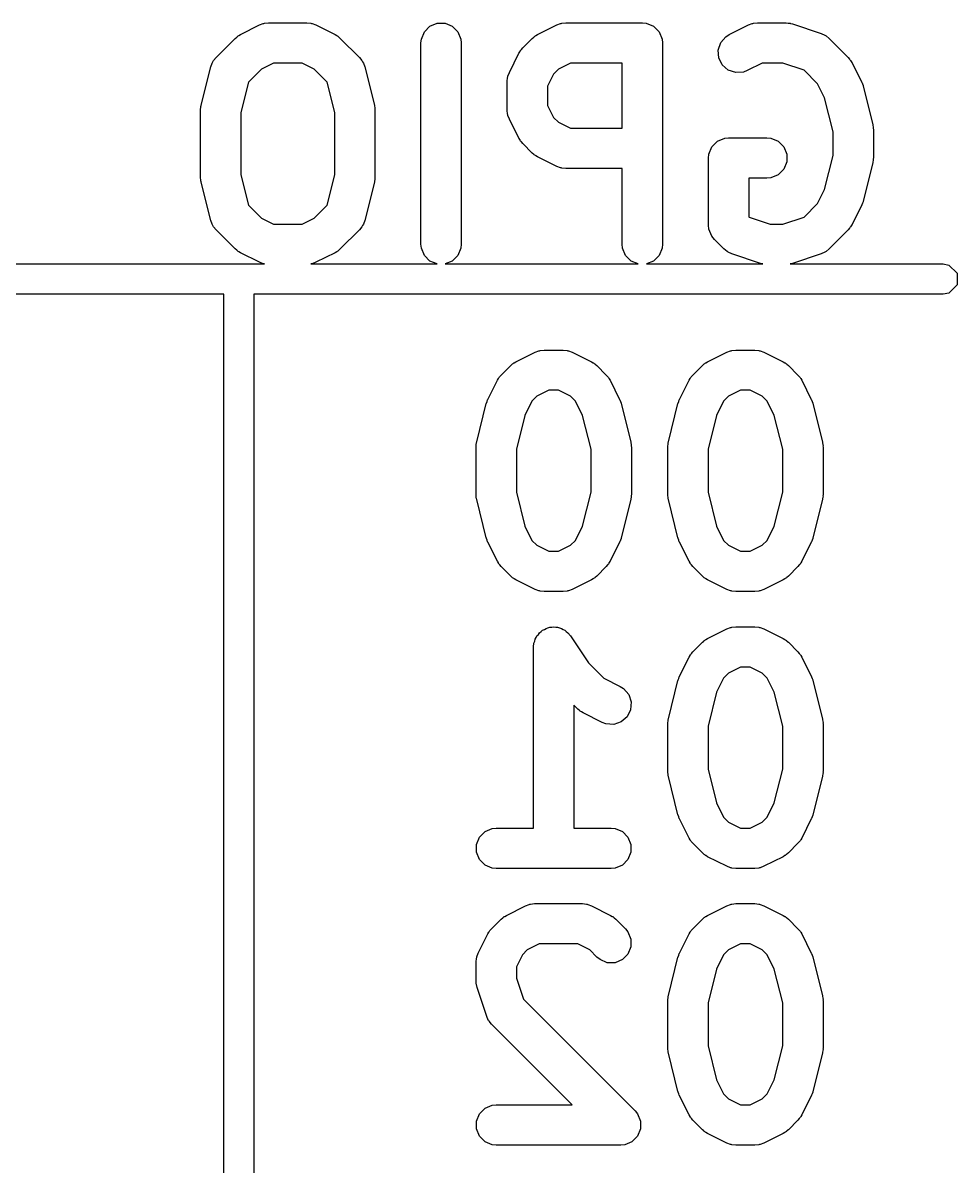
# Model space of a CAD drawing. Extents: x 89 to 178, y -115 to -57.
# Drawn here: x 159.492 to 163.205, y -85.225 to -80.682 of the extents above; entities that cross this region are included whole.
import ezdxf

# ---------------------------------------------------------------- set-up
doc = ezdxf.new("R2010")
doc.units = 0
doc.layers.add('BLACK', color=7, linetype='CONTINUOUS')

msp = doc.modelspace()

# ---------------------------------------------------------------- linework, layer by layer
at = {"layer": 'BLACK', "linetype": 'CONTINUOUS'}
for p, q in [((160.432769, -80.690221), (160.447416, -80.684616)), ((160.447416, -80.684616), (160.450282, -80.684412)), ((160.450282, -80.684412), (160.452939, -80.683312)), ((160.452939, -80.683312), (160.468546, -80.681775)), ((160.468546, -80.681775), (160.620927, -80.681775)), ((160.620927, -80.681775), (160.636534, -80.683312)), ((160.636534, -80.683312), (160.63919, -80.684412)), ((160.63919, -80.684412), (160.642057, -80.684616)), ((160.642057, -80.684616), (160.656704, -80.690221)), ((161.109814, -80.695257), (161.138653, -80.683312)), ((161.138653, -80.683312), (161.169867, -80.683312)), ((161.169867, -80.683312), (161.198706, -80.695257)), ((161.613721, -80.690221), (161.628368, -80.684616)), ((161.628368, -80.684616), (161.631234, -80.684412)), ((161.631234, -80.684412), (161.633891, -80.683312)), ((161.633891, -80.683312), (161.649498, -80.681775)), ((161.649498, -80.681775), (161.95426, -80.681775)), ((161.95426, -80.681775), (161.969867, -80.683312)), ((161.969867, -80.683312), (161.998706, -80.695257)), ((162.375626, -80.690221), (162.390273, -80.684616)), ((162.390273, -80.684616), (162.393139, -80.684412)), ((162.393139, -80.684412), (162.395796, -80.683312)), ((162.395796, -80.683312), (162.411403, -80.681775)), ((162.411403, -80.681775), (162.525689, -80.681775)), ((162.525689, -80.681775), (162.533586, -80.682552)), ((162.533586, -80.682552), (162.535695, -80.682403)), ((162.535695, -80.682403), (162.538467, -80.683033)), ((162.538467, -80.683033), (162.541296, -80.683312)), ((162.541296, -80.683312), (162.543247, -80.68412)), ((162.543247, -80.68412), (162.550987, -80.68588)), ((162.550987, -80.68588), (162.665273, -80.723975)), ((160.349862, -80.732543), (160.356579, -80.728316)), ((160.356579, -80.728316), (160.432769, -80.690221)), ((160.656704, -80.690221), (160.732895, -80.728316)), ((160.732895, -80.728316), (160.739609, -80.732542)), ((161.075797, -80.746168), (161.087742, -80.717329)), ((161.087742, -80.717329), (161.109814, -80.695257)), ((161.198706, -80.695257), (161.220778, -80.717329)), ((161.220778, -80.717329), (161.232723, -80.746168)), ((161.530812, -80.732545), (161.537531, -80.728316)), ((161.537531, -80.728316), (161.613721, -80.690221)), ((161.998706, -80.695257), (162.020778, -80.717329)), ((162.020778, -80.717329), (162.032723, -80.746168)), ((162.286164, -80.73667), (162.299436, -80.728316)), ((162.299436, -80.728316), (162.375626, -80.690221)), ((162.665273, -80.723975), (162.679593, -80.730369)), ((162.679593, -80.730369), (162.681763, -80.732251)), ((162.681763, -80.732251), (162.684421, -80.733352)), ((160.259597, -80.819491), (160.335788, -80.743301)), ((160.335788, -80.743301), (160.341921, -80.738267)), ((160.341921, -80.738267), (160.343307, -80.73667)), ((160.343307, -80.73667), (160.345714, -80.735154)), ((160.345714, -80.735154), (160.347911, -80.733352)), ((160.347911, -80.733352), (160.349862, -80.732543)), ((160.739609, -80.732542), (160.741564, -80.733352)), ((160.741564, -80.733352), (160.743763, -80.735157)), ((160.743763, -80.735157), (160.746167, -80.73667)), ((160.746167, -80.73667), (160.747549, -80.738264)), ((160.747549, -80.738264), (160.753687, -80.743301)), ((160.753687, -80.743301), (160.829877, -80.819492)), ((161.07426, -80.761775), (161.075797, -80.746168)), ((161.07426, -81.561775), (161.07426, -80.761775)), ((161.232723, -80.746168), (161.23426, -80.761775)), ((161.23426, -80.761775), (161.23426, -81.561775)), ((161.478644, -80.781396), (161.516739, -80.743302)), ((161.516739, -80.743302), (161.522873, -80.738267)), ((161.522873, -80.738267), (161.524259, -80.73667)), ((161.524259, -80.73667), (161.526667, -80.735154)), ((161.526667, -80.735154), (161.528862, -80.733353)), ((161.528862, -80.733353), (161.530812, -80.732545)), ((162.032723, -80.746168), (162.03426, -80.761775)), ((162.03426, -80.761775), (162.03426, -81.561775)), ((162.255841, -80.789864), (162.265712, -80.760251)), ((162.265712, -80.760251), (162.286164, -80.73667)), ((162.684421, -80.733352), (162.696544, -80.743301)), ((162.696544, -80.743301), (162.772734, -80.819492)), ((160.249648, -80.831614), (160.259597, -80.819491)), ((160.829877, -80.819492), (160.839826, -80.831614)), ((161.425563, -80.878379), (161.463659, -80.802188)), ((161.463659, -80.802188), (161.467885, -80.795473)), ((161.467885, -80.795473), (161.468695, -80.793519)), ((161.468695, -80.793519), (161.4705, -80.791319)), ((161.4705, -80.791319), (161.472013, -80.788916)), ((161.472013, -80.788916), (161.473607, -80.787533)), ((161.473607, -80.787533), (161.478644, -80.781396)), ((162.258054, -80.821), (162.255841, -80.789864)), ((162.272013, -80.848919), (162.258054, -80.821)), ((162.772734, -80.819492), (162.777769, -80.825626)), ((160.200459, -81.009038), (160.238554, -80.856657)), ((160.238554, -80.856657), (160.24383, -80.841889)), ((160.24383, -80.841889), (160.247371, -80.837108)), ((160.247371, -80.837108), (160.249648, -80.831614)), ((160.439744, -80.865618), (160.388402, -80.916959)), ((160.487431, -80.841775), (160.439744, -80.865618)), ((160.602042, -80.841775), (160.487431, -80.841775)), ((160.649727, -80.865617), (160.602042, -80.841775)), ((160.701071, -80.91696), (160.649727, -80.865617)), ((160.839826, -80.831614), (160.842102, -80.83711)), ((160.842102, -80.83711), (160.845643, -80.841889)), ((160.845643, -80.841889), (160.850919, -80.856657)), ((160.850919, -80.856657), (160.889015, -81.009038)), ((161.620697, -80.865617), (161.60096, -80.885354)), ((161.668383, -80.841775), (161.620697, -80.865617)), ((161.87426, -80.841775), (161.668383, -80.841775)), ((161.87426, -81.100822), (161.87426, -80.841775)), ((162.295594, -80.869371), (162.272013, -80.848919)), ((162.430288, -80.841775), (162.37099, -80.871424)), ((162.512706, -80.841775), (162.430288, -80.841775)), ((162.596759, -80.869792), (162.512706, -80.841775)), ((162.777769, -80.825626), (162.779365, -80.827011)), ((162.779365, -80.827011), (162.780878, -80.829414)), ((162.780878, -80.829414), (162.782683, -80.831614)), ((162.782683, -80.831614), (162.783492, -80.833568)), ((162.783492, -80.833568), (162.787719, -80.840283)), ((162.787719, -80.840283), (162.825814, -80.916474)), ((161.417117, -80.914156), (161.418654, -80.898549)), ((161.418654, -80.898549), (161.419754, -80.895892)), ((161.419754, -80.895892), (161.419958, -80.893025)), ((161.419958, -80.893025), (161.425563, -80.878379)), ((161.60096, -80.885354), (161.577117, -80.933041)), ((162.325207, -80.879242), (162.295594, -80.869371)), ((162.356343, -80.877029), (162.325207, -80.879242)), ((162.37099, -80.871424), (162.356343, -80.877029)), ((162.650416, -80.923449), (162.596759, -80.869792)), ((160.388402, -80.916959), (160.35807, -81.038288)), ((160.731404, -81.038288), (160.701071, -80.91696)), ((161.417117, -81.028441), (161.417117, -80.914156)), ((161.577117, -80.933041), (161.577117, -81.009555)), ((162.678779, -80.980173), (162.650416, -80.923449)), ((162.825814, -80.916474), (162.82625, -80.917615)), ((162.82625, -80.917615), (162.826595, -80.91808)), ((162.826595, -80.91808), (162.828934, -80.924628)), ((162.828934, -80.924628), (162.831419, -80.931121)), ((162.831419, -80.931121), (162.831459, -80.931697)), ((162.831459, -80.931697), (162.831871, -80.932848)), ((162.831871, -80.932848), (162.869967, -81.085229)), ((162.712356, -81.114479), (162.678779, -80.980173)), ((160.19807, -81.028441), (160.198337, -81.02572)), ((160.19807, -81.295108), (160.19807, -81.028441)), ((160.198164, -81.024552), (160.199028, -81.018707)), ((160.198337, -81.02572), (160.198164, -81.024552)), ((160.199028, -81.018707), (160.199607, -81.012834)), ((160.199607, -81.012834), (160.200058, -81.011743)), ((160.200058, -81.011743), (160.200459, -81.009038)), ((160.35807, -81.038288), (160.35807, -81.28526)), ((160.731404, -81.28526), (160.731404, -81.038288)), ((160.889015, -81.009038), (160.889415, -81.011743)), ((160.889415, -81.011743), (160.889867, -81.012834)), ((160.889867, -81.012834), (160.890445, -81.018707)), ((160.890445, -81.018707), (160.89131, -81.024552)), ((160.89131, -81.024552), (160.891136, -81.02572)), ((160.891136, -81.02572), (160.891404, -81.028441)), ((160.891404, -81.028441), (160.891404, -81.295108)), ((161.418654, -81.044048), (161.417117, -81.028441)), ((161.419754, -81.046704), (161.418654, -81.044048)), ((161.419958, -81.049572), (161.419754, -81.046704)), ((161.425563, -81.064218), (161.419958, -81.049572)), ((161.577117, -81.009555), (161.60096, -81.057242)), ((161.463659, -81.140409), (161.425563, -81.064218)), ((161.60096, -81.057242), (161.620697, -81.076979)), ((161.620697, -81.076979), (161.668383, -81.100822)), ((162.869967, -81.085229), (162.870367, -81.087934)), ((162.870367, -81.087934), (162.870819, -81.089025)), ((162.870819, -81.089025), (162.871397, -81.094898)), ((162.871397, -81.094898), (162.872262, -81.100743)), ((161.467885, -81.147123), (161.463659, -81.140409)), ((161.668383, -81.100822), (161.87426, -81.100822)), ((162.252671, -81.1524), (162.28151, -81.140455)), ((162.28151, -81.140455), (162.297117, -81.138918)), ((162.297117, -81.138918), (162.449498, -81.138918)), ((162.449498, -81.138918), (162.465105, -81.140455)), ((162.465105, -81.140455), (162.493944, -81.1524)), ((162.712356, -81.20907), (162.712356, -81.114479)), ((162.872262, -81.100743), (162.872088, -81.101911)), ((162.872088, -81.101911), (162.872356, -81.104632)), ((162.872356, -81.104632), (162.872356, -81.218918)), ((161.468695, -81.149078), (161.467885, -81.147123)), ((161.4705, -81.151277), (161.468695, -81.149078)), ((161.472013, -81.153681), (161.4705, -81.151277)), ((161.473607, -81.155063), (161.472013, -81.153681)), ((161.478644, -81.161201), (161.473607, -81.155063)), ((161.516739, -81.199295), (161.478644, -81.161201)), ((162.218654, -81.203311), (162.230599, -81.174472)), ((162.230599, -81.174472), (162.252671, -81.1524)), ((162.493944, -81.1524), (162.516016, -81.174472)), ((162.516016, -81.174472), (162.527961, -81.203311)), ((161.522873, -81.204329), (161.516739, -81.199295)), ((161.524259, -81.205927), (161.522873, -81.204329)), ((161.526667, -81.207442), (161.524259, -81.205927)), ((161.528862, -81.209244), (161.526667, -81.207442)), ((161.530812, -81.210051), (161.528862, -81.209244)), ((161.537531, -81.214281), (161.530812, -81.210051)), ((161.613721, -81.252376), (161.537531, -81.214281)), ((162.217117, -81.218918), (162.218654, -81.203311)), ((162.217117, -81.485584), (162.217117, -81.218918)), ((162.527961, -81.203311), (162.527961, -81.234525)), ((162.678779, -81.343375), (162.712356, -81.20907)), ((162.871397, -81.228651), (162.870819, -81.234525)), ((162.872262, -81.222807), (162.871397, -81.228651)), ((162.872356, -81.218918), (162.872088, -81.221638)), ((162.872088, -81.221638), (162.872262, -81.222807)), ((161.628368, -81.257981), (161.613721, -81.252376)), ((161.631234, -81.258184), (161.628368, -81.257981)), ((161.633891, -81.259285), (161.631234, -81.258184)), ((161.649498, -81.260822), (161.633891, -81.259285)), ((161.87426, -81.260822), (161.649498, -81.260822)), ((161.87426, -81.561775), (161.87426, -81.260822)), ((162.516016, -81.263364), (162.493944, -81.285436)), ((162.527961, -81.234525), (162.516016, -81.263364)), ((162.869967, -81.238321), (162.831871, -81.390702)), ((162.870367, -81.235615), (162.869967, -81.238321)), ((162.870819, -81.234525), (162.870367, -81.235615)), ((160.198337, -81.297828), (160.19807, -81.295108)), ((160.198164, -81.298997), (160.198337, -81.297828)), ((160.199028, -81.304841), (160.198164, -81.298997)), ((160.199607, -81.310715), (160.199028, -81.304841)), ((160.200058, -81.311805), (160.199607, -81.310715)), ((160.200459, -81.314511), (160.200058, -81.311805)), ((160.238554, -81.466892), (160.200459, -81.314511)), ((160.35807, -81.28526), (160.388402, -81.406588)), ((160.701071, -81.406588), (160.731404, -81.28526)), ((160.889015, -81.314511), (160.850919, -81.466892)), ((160.889415, -81.311805), (160.889015, -81.314511)), ((160.889867, -81.310715), (160.889415, -81.311805)), ((160.890445, -81.304841), (160.889867, -81.310715)), ((160.89131, -81.298997), (160.890445, -81.304841)), ((160.891404, -81.295108), (160.891136, -81.297828)), ((160.891136, -81.297828), (160.89131, -81.298997)), ((162.449498, -81.298918), (162.377117, -81.298918)), ((162.377117, -81.298918), (162.377117, -81.452446)), ((162.465105, -81.297381), (162.449498, -81.298918)), ((162.493944, -81.285436), (162.465105, -81.297381)), ((162.650416, -81.4001), (162.678779, -81.343375)), ((160.388402, -81.406588), (160.439745, -81.457932)), ((160.649728, -81.457931), (160.701071, -81.406588)), ((162.59676, -81.453757), (162.650416, -81.4001)), ((162.825814, -81.407076), (162.787719, -81.483266)), ((162.82625, -81.405934), (162.825814, -81.407076)), ((162.826595, -81.40547), (162.82625, -81.405934)), ((162.828934, -81.398921), (162.826595, -81.40547)), ((162.831419, -81.392429), (162.828934, -81.398921)), ((162.831459, -81.391852), (162.831419, -81.392429)), ((162.831871, -81.390702), (162.831459, -81.391852)), ((160.439745, -81.457932), (160.487431, -81.481775)), ((160.602042, -81.481775), (160.649728, -81.457931)), ((162.377117, -81.452446), (162.378427, -81.453757)), ((162.378427, -81.453757), (162.462481, -81.481775)), ((162.512706, -81.481775), (162.59676, -81.453757)), ((160.24383, -81.48166), (160.238554, -81.466892)), ((160.24737, -81.486438), (160.24383, -81.48166)), ((160.249647, -81.491935), (160.24737, -81.486438)), ((160.259596, -81.504058), (160.249647, -81.491935)), ((160.335787, -81.580248), (160.259596, -81.504058)), ((160.487431, -81.481775), (160.602042, -81.481775)), ((160.829877, -81.504057), (160.753687, -81.580248)), ((160.839826, -81.491934), (160.829877, -81.504057)), ((160.842102, -81.486438), (160.839826, -81.491934)), ((160.845643, -81.48166), (160.842102, -81.486438)), ((160.850919, -81.466892), (160.845643, -81.48166)), ((162.218654, -81.50119), (162.217117, -81.485584)), ((162.218654, -81.501191), (162.218654, -81.50119)), ((162.230599, -81.53003), (162.218654, -81.501191)), ((162.462481, -81.481775), (162.512706, -81.481775)), ((162.772734, -81.504057), (162.696544, -81.580248)), ((162.777767, -81.497923), (162.772734, -81.504057)), ((162.779365, -81.496538), (162.777767, -81.497923)), ((162.78088, -81.49413), (162.779365, -81.496538)), ((162.782683, -81.491934), (162.78088, -81.49413)), ((162.783491, -81.489982), (162.782683, -81.491934)), ((162.787719, -81.483266), (162.783491, -81.489982)), ((162.240548, -81.542153), (162.230599, -81.53003)), ((162.278645, -81.580249), (162.240548, -81.542153)), ((160.341921, -81.585282), (160.335787, -81.580248)), ((160.343307, -81.58688), (160.341921, -81.585282)), ((160.345715, -81.588395), (160.343307, -81.58688)), ((160.34791, -81.590197), (160.345715, -81.588395)), ((160.34986, -81.591004), (160.34791, -81.590197)), ((160.356579, -81.595234), (160.34986, -81.591004)), ((160.432769, -81.633329), (160.356579, -81.595234)), ((160.732895, -81.595234), (160.656704, -81.633329)), ((160.739613, -81.591004), (160.732895, -81.595234)), ((160.741564, -81.590197), (160.739613, -81.591004)), ((160.743758, -81.588395), (160.741564, -81.590197)), ((160.746167, -81.58688), (160.743758, -81.588395)), ((160.747552, -81.585282), (160.746167, -81.58688)), ((160.753687, -81.580248), (160.747552, -81.585282)), ((161.075797, -81.577382), (161.07426, -81.561775)), ((161.087742, -81.606221), (161.075797, -81.577382)), ((161.232723, -81.577382), (161.220778, -81.606221)), ((161.23426, -81.561775), (161.232723, -81.577382)), ((161.875797, -81.577382), (161.87426, -81.561775)), ((161.887742, -81.606221), (161.875797, -81.577382)), ((162.032723, -81.577382), (162.020778, -81.606221)), ((162.03426, -81.561775), (162.032723, -81.577382)), ((162.290767, -81.590198), (162.278645, -81.580249)), ((162.293424, -81.591298), (162.290767, -81.590198)), ((162.295595, -81.593181), (162.293424, -81.591298)), ((162.309915, -81.599575), (162.295595, -81.593181)), ((162.679593, -81.593181), (162.665273, -81.599575)), ((162.681765, -81.591297), (162.679593, -81.593181)), ((162.684421, -81.590197), (162.681765, -81.591297)), ((162.696544, -81.580248), (162.684421, -81.590197)), ((159.341871, -81.64), (160.452365, -81.64)), ((160.447416, -81.638934), (160.432769, -81.633329)), ((160.450282, -81.639137), (160.447416, -81.638934)), ((160.452365, -81.64), (160.450282, -81.639137)), ((160.63919, -81.639137), (160.637108, -81.64)), ((160.637108, -81.64), (161.138078, -81.64)), ((160.642057, -81.638934), (160.63919, -81.639137)), ((160.656704, -81.633329), (160.642057, -81.638934)), ((161.109814, -81.628293), (161.087742, -81.606221)), ((161.138078, -81.64), (161.109814, -81.628293)), ((161.198706, -81.628293), (161.170442, -81.64)), ((161.170442, -81.64), (161.938078, -81.64)), ((161.220778, -81.606221), (161.198706, -81.628293)), ((161.909814, -81.628293), (161.887742, -81.606221)), ((161.938078, -81.64), (161.909814, -81.628293)), ((161.998706, -81.628293), (161.970442, -81.64)), ((161.970442, -81.64), (162.433317, -81.64)), ((162.020778, -81.606221), (161.998706, -81.628293)), ((162.4242, -81.63767), (162.309915, -81.599575)), ((162.431939, -81.639429), (162.4242, -81.63767)), ((162.433317, -81.64), (162.431939, -81.639429)), ((162.543247, -81.639429), (162.54187, -81.64)), ((162.54187, -81.64), (163.15, -81.64)), ((162.550987, -81.63767), (162.543247, -81.639429)), ((162.665273, -81.599575), (162.550987, -81.63767)), ((163.15, -81.64), (163.172961, -81.644567)), ((163.172961, -81.644567), (163.205433, -81.677039)), ((163.205433, -81.677039), (163.205433, -81.722961)), ((163.205433, -81.722961), (163.172961, -81.755433)), ((160.29, -81.76), (154.65, -81.76)), ((160.29, -97), (160.29, -81.76)), ((163.15, -81.76), (160.41, -81.76)), ((160.41, -81.76), (160.41, -97)), ((163.172961, -81.755433), (163.15, -81.76)), ((161.451816, -82.028316), (161.528007, -81.990221)), ((161.528007, -81.990221), (161.542654, -81.984616)), ((161.542654, -81.984616), (161.54552, -81.984412)), ((161.54552, -81.984412), (161.548177, -81.983312)), ((161.548177, -81.983312), (161.563784, -81.981775)), ((161.563784, -81.981775), (161.639974, -81.981775)), ((161.639974, -81.981775), (161.655581, -81.983312)), ((161.655581, -81.983312), (161.658237, -81.984412)), ((161.658237, -81.984412), (161.661104, -81.984616)), ((161.661104, -81.984616), (161.675751, -81.990221)), ((161.675751, -81.990221), (161.751942, -82.028316)), ((162.213721, -82.028316), (162.289912, -81.990221)), ((162.289912, -81.990221), (162.304559, -81.984616)), ((162.304559, -81.984616), (162.307425, -81.984412)), ((162.307425, -81.984412), (162.310082, -81.983312)), ((162.310082, -81.983312), (162.325689, -81.981775)), ((162.325689, -81.981775), (162.401879, -81.981775)), ((162.401879, -81.981775), (162.417486, -81.983312)), ((162.417486, -81.983312), (162.420142, -81.984412)), ((162.420142, -81.984412), (162.423009, -81.984616)), ((162.423009, -81.984616), (162.437656, -81.990221)), ((162.437656, -81.990221), (162.513847, -82.028316)), ((161.392929, -82.081396), (161.431024, -82.043302)), ((161.431024, -82.043302), (161.437158, -82.038267)), ((161.437158, -82.038267), (161.438544, -82.03667)), ((161.438544, -82.03667), (161.440952, -82.035154)), ((161.440952, -82.035154), (161.443147, -82.033353)), ((161.443147, -82.033353), (161.445097, -82.032545)), ((161.445097, -82.032545), (161.451816, -82.028316)), ((161.751942, -82.028316), (161.758656, -82.032542)), ((161.758656, -82.032542), (161.760611, -82.033352)), ((161.760611, -82.033352), (161.76281, -82.035157)), ((161.76281, -82.035157), (161.765214, -82.03667)), ((161.765214, -82.03667), (161.766596, -82.038264)), ((161.766596, -82.038264), (161.772734, -82.043301)), ((161.772734, -82.043301), (161.810828, -82.081396)), ((162.154834, -82.081396), (162.192929, -82.043302)), ((162.192929, -82.043302), (162.199063, -82.038267)), ((162.199063, -82.038267), (162.200449, -82.03667)), ((162.200449, -82.03667), (162.202857, -82.035154)), ((162.202857, -82.035154), (162.205052, -82.033353)), ((162.205052, -82.033353), (162.207002, -82.032545)), ((162.207002, -82.032545), (162.213721, -82.028316)), ((162.513847, -82.028316), (162.520561, -82.032542)), ((162.520561, -82.032542), (162.522516, -82.033352)), ((162.522516, -82.033352), (162.524715, -82.035157)), ((162.524715, -82.035157), (162.527119, -82.03667)), ((162.527119, -82.03667), (162.528501, -82.038264)), ((162.528501, -82.038264), (162.534639, -82.043301)), ((162.534639, -82.043301), (162.572733, -82.081396)), ((161.38217, -82.095473), (161.38298, -82.093519)), ((161.38298, -82.093519), (161.384785, -82.091319)), ((161.384785, -82.091319), (161.386298, -82.088916)), ((161.386298, -82.088916), (161.387892, -82.087533)), ((161.387892, -82.087533), (161.392929, -82.081396)), ((161.810828, -82.081396), (161.815862, -82.08753)), ((161.815862, -82.08753), (161.81746, -82.088916)), ((161.81746, -82.088916), (161.818975, -82.091324)), ((161.818975, -82.091324), (161.820777, -82.093519)), ((161.820777, -82.093519), (161.821584, -82.095469)), ((162.144075, -82.095473), (162.144885, -82.093519)), ((162.144885, -82.093519), (162.14669, -82.091319)), ((162.14669, -82.091319), (162.148203, -82.088916)), ((162.148203, -82.088916), (162.149797, -82.087533)), ((162.149797, -82.087533), (162.154834, -82.081396)), ((162.572733, -82.081396), (162.577767, -82.08753)), ((162.577767, -82.08753), (162.579365, -82.088916)), ((162.579365, -82.088916), (162.58088, -82.091324)), ((162.58088, -82.091324), (162.582682, -82.093519)), ((162.582682, -82.093519), (162.583489, -82.095469)), ((161.339849, -82.178379), (161.377944, -82.102188)), ((161.377944, -82.102188), (161.38217, -82.095473)), ((161.821584, -82.095469), (161.825814, -82.102188)), ((161.825814, -82.102188), (161.863909, -82.178379)), ((162.101754, -82.178379), (162.139849, -82.102188)), ((162.139849, -82.102188), (162.144075, -82.095473)), ((162.583489, -82.095469), (162.587719, -82.102188)), ((162.587719, -82.102188), (162.625814, -82.178379)), ((161.336728, -82.186533), (161.339068, -82.179985)), ((161.339068, -82.179985), (161.339412, -82.17952)), ((161.339412, -82.17952), (161.339849, -82.178379)), ((161.515245, -82.185355), (161.486885, -82.242075)), ((161.534982, -82.165617), (161.515245, -82.185355)), ((161.582669, -82.141775), (161.534982, -82.165617)), ((161.621089, -82.141775), (161.582669, -82.141775)), ((161.668774, -82.165617), (161.621089, -82.141775)), ((161.688512, -82.185354), (161.668774, -82.165617)), ((161.716874, -82.242078), (161.688512, -82.185354)), ((161.863909, -82.178379), (161.864345, -82.17952)), ((161.864345, -82.17952), (161.86469, -82.179985)), ((161.86469, -82.179985), (161.867029, -82.186533)), ((162.098633, -82.186533), (162.100973, -82.179985)), ((162.100973, -82.179985), (162.101317, -82.17952)), ((162.101317, -82.17952), (162.101754, -82.178379)), ((162.27715, -82.185355), (162.24879, -82.242075)), ((162.296887, -82.165617), (162.27715, -82.185355)), ((162.344574, -82.141775), (162.296887, -82.165617)), ((162.382994, -82.141775), (162.344574, -82.141775)), ((162.430679, -82.165617), (162.382994, -82.141775)), ((162.450417, -82.185354), (162.430679, -82.165617)), ((162.478779, -82.242078), (162.450417, -82.185354)), ((162.625814, -82.178379), (162.62625, -82.17952)), ((162.62625, -82.17952), (162.626595, -82.179985)), ((162.626595, -82.179985), (162.628934, -82.186533)), ((161.295697, -82.347134), (161.333792, -82.194753)), ((161.333792, -82.194753), (161.334203, -82.193602)), ((161.334203, -82.193602), (161.334244, -82.193026)), ((161.334244, -82.193026), (161.336728, -82.186533)), ((161.867029, -82.186533), (161.869514, -82.193026)), ((161.869514, -82.193026), (161.869554, -82.193602)), ((161.869554, -82.193602), (161.869966, -82.194753)), ((161.869966, -82.194753), (161.908062, -82.347134)), ((162.057602, -82.347134), (162.095697, -82.194753)), ((162.095697, -82.194753), (162.096108, -82.193602)), ((162.096108, -82.193602), (162.096149, -82.193026)), ((162.096149, -82.193026), (162.098633, -82.186533)), ((162.628934, -82.186533), (162.631419, -82.193026)), ((162.631419, -82.193026), (162.631459, -82.193602)), ((162.631459, -82.193602), (162.631871, -82.194753)), ((162.631871, -82.194753), (162.669967, -82.347134)), ((161.486885, -82.242075), (161.453308, -82.376384)), ((161.750451, -82.376384), (161.716874, -82.242078)), ((162.24879, -82.242075), (162.215213, -82.376384)), ((162.512356, -82.376384), (162.478779, -82.242078)), ((161.293308, -82.366537), (161.293575, -82.363816)), ((161.293308, -82.557013), (161.293308, -82.366537)), ((161.293402, -82.362648), (161.294266, -82.356803)), ((161.293575, -82.363816), (161.293402, -82.362648)), ((161.294266, -82.356803), (161.294845, -82.35093)), ((161.294845, -82.35093), (161.295296, -82.349839)), ((161.295296, -82.349839), (161.295697, -82.347134)), ((161.908062, -82.347134), (161.908462, -82.349839)), ((161.908462, -82.349839), (161.908914, -82.35093)), ((161.908914, -82.35093), (161.909492, -82.356803)), ((161.909492, -82.356803), (161.910357, -82.362648)), ((161.910357, -82.362648), (161.910183, -82.363816)), ((161.910183, -82.363816), (161.910451, -82.366537)), ((161.910451, -82.366537), (161.910451, -82.557013)), ((162.055213, -82.366537), (162.05548, -82.363816)), ((162.055213, -82.557013), (162.055213, -82.366537)), ((162.055307, -82.362648), (162.056171, -82.356803)), ((162.05548, -82.363816), (162.055307, -82.362648)), ((162.056171, -82.356803), (162.05675, -82.35093)), ((162.05675, -82.35093), (162.057201, -82.349839)), ((162.057201, -82.349839), (162.057602, -82.347134)), ((162.669967, -82.347134), (162.670367, -82.349839)), ((162.670367, -82.349839), (162.670819, -82.35093)), ((162.670819, -82.35093), (162.671397, -82.356803)), ((162.671397, -82.356803), (162.672262, -82.362648)), ((162.672262, -82.362648), (162.672088, -82.363816)), ((162.672088, -82.363816), (162.672356, -82.366537)), ((162.672356, -82.366537), (162.672356, -82.557013)), ((161.453308, -82.376384), (161.453308, -82.547165)), ((161.750451, -82.547165), (161.750451, -82.376384)), ((162.215213, -82.376384), (162.215213, -82.547165)), ((162.512356, -82.547165), (162.512356, -82.376384)), ((161.453308, -82.547165), (161.486885, -82.681473)), ((161.716874, -82.68147), (161.750451, -82.547165)), ((162.215213, -82.547165), (162.24879, -82.681473)), ((162.478779, -82.68147), (162.512356, -82.547165)), ((161.293575, -82.559733), (161.293308, -82.557013)), ((161.293402, -82.560902), (161.293575, -82.559733)), ((161.294266, -82.566746), (161.293402, -82.560902)), ((161.294845, -82.57262), (161.294266, -82.566746)), ((161.295296, -82.57371), (161.294845, -82.57262)), ((161.295697, -82.576416), (161.295296, -82.57371)), ((161.333792, -82.728797), (161.295697, -82.576416)), ((161.908062, -82.576416), (161.869966, -82.728797)), ((161.908462, -82.57371), (161.908062, -82.576416)), ((161.908914, -82.57262), (161.908462, -82.57371)), ((161.909492, -82.566746), (161.908914, -82.57262)), ((161.910357, -82.560902), (161.909492, -82.566746)), ((161.910451, -82.557013), (161.910183, -82.559733)), ((161.910183, -82.559733), (161.910357, -82.560902)), ((162.05548, -82.559733), (162.055213, -82.557013)), ((162.055307, -82.560902), (162.05548, -82.559733)), ((162.056171, -82.566746), (162.055307, -82.560902)), ((162.05675, -82.57262), (162.056171, -82.566746)), ((162.057201, -82.57371), (162.05675, -82.57262)), ((162.057602, -82.576416), (162.057201, -82.57371)), ((162.095697, -82.728797), (162.057602, -82.576416)), ((162.669967, -82.576416), (162.631871, -82.728797)), ((162.670367, -82.57371), (162.669967, -82.576416)), ((162.670819, -82.57262), (162.670367, -82.57371)), ((162.671397, -82.566746), (162.670819, -82.57262)), ((162.672262, -82.560902), (162.671397, -82.566746)), ((162.672356, -82.557013), (162.672088, -82.559733)), ((162.672088, -82.559733), (162.672262, -82.560902)), ((161.486885, -82.681473), (161.515246, -82.738195)), ((161.688511, -82.738195), (161.716874, -82.68147)), ((162.24879, -82.681473), (162.277151, -82.738195)), ((162.450416, -82.738195), (162.478779, -82.68147)), ((161.334203, -82.729947), (161.333792, -82.728797)), ((161.334244, -82.730524), (161.334203, -82.729947)), ((161.336728, -82.737016), (161.334244, -82.730524)), ((161.869514, -82.730524), (161.867029, -82.737016)), ((161.869554, -82.729947), (161.869514, -82.730524)), ((161.869966, -82.728797), (161.869554, -82.729947)), ((162.096108, -82.729947), (162.095697, -82.728797)), ((162.096149, -82.730524), (162.096108, -82.729947)), ((162.098633, -82.737016), (162.096149, -82.730524)), ((162.631419, -82.730524), (162.628934, -82.737016)), ((162.631459, -82.729947), (162.631419, -82.730524)), ((162.631871, -82.728797), (162.631459, -82.729947)), ((161.339068, -82.743565), (161.336728, -82.737016)), ((161.339412, -82.744029), (161.339068, -82.743565)), ((161.339849, -82.745171), (161.339412, -82.744029)), ((161.377944, -82.821361), (161.339849, -82.745171)), ((161.515246, -82.738195), (161.534982, -82.757932)), ((161.534982, -82.757932), (161.582669, -82.781775)), ((161.621089, -82.781775), (161.668775, -82.757932)), ((161.668775, -82.757932), (161.688511, -82.738195)), ((161.863909, -82.745171), (161.825814, -82.821361)), ((161.864345, -82.744029), (161.863909, -82.745171)), ((161.86469, -82.743565), (161.864345, -82.744029)), ((161.867029, -82.737016), (161.86469, -82.743565)), ((162.100973, -82.743565), (162.098633, -82.737016)), ((162.101317, -82.744029), (162.100973, -82.743565)), ((162.101754, -82.745171), (162.101317, -82.744029)), ((162.139849, -82.821361), (162.101754, -82.745171)), ((162.277151, -82.738195), (162.296887, -82.757932)), ((162.296887, -82.757932), (162.344574, -82.781775)), ((162.382994, -82.781775), (162.43068, -82.757932)), ((162.43068, -82.757932), (162.450416, -82.738195)), ((162.625814, -82.745171), (162.587719, -82.821361)), ((162.62625, -82.744029), (162.625814, -82.745171)), ((162.626595, -82.743565), (162.62625, -82.744029)), ((162.628934, -82.737016), (162.626595, -82.743565)), ((161.382171, -82.828077), (161.377944, -82.821361)), ((161.582669, -82.781775), (161.621089, -82.781775)), ((161.825814, -82.821361), (161.821586, -82.828077)), ((162.144076, -82.828077), (162.139849, -82.821361)), ((162.344574, -82.781775), (162.382994, -82.781775)), ((162.587719, -82.821361), (162.583491, -82.828077)), ((161.38298, -82.830029), (161.382171, -82.828077)), ((161.384782, -82.832225), (161.38298, -82.830029)), ((161.386298, -82.834633), (161.384782, -82.832225)), ((161.387895, -82.836018), (161.386298, -82.834633)), ((161.392929, -82.842152), (161.387895, -82.836018)), ((161.431024, -82.880248), (161.392929, -82.842152)), ((161.810829, -82.842152), (161.772734, -82.880248)), ((161.815862, -82.836018), (161.810829, -82.842152)), ((161.81746, -82.834633), (161.815862, -82.836018)), ((161.818975, -82.832225), (161.81746, -82.834633)), ((161.820778, -82.830029), (161.818975, -82.832225)), ((161.821586, -82.828077), (161.820778, -82.830029)), ((162.144885, -82.830029), (162.144076, -82.828077)), ((162.146687, -82.832225), (162.144885, -82.830029)), ((162.148203, -82.834633), (162.146687, -82.832225)), ((162.1498, -82.836018), (162.148203, -82.834633)), ((162.154834, -82.842152), (162.1498, -82.836018)), ((162.192929, -82.880248), (162.154834, -82.842152)), ((162.572734, -82.842152), (162.534639, -82.880248)), ((162.577767, -82.836018), (162.572734, -82.842152)), ((162.579365, -82.834633), (162.577767, -82.836018)), ((162.58088, -82.832225), (162.579365, -82.834633)), ((162.582683, -82.830029), (162.58088, -82.832225)), ((162.583491, -82.828077), (162.582683, -82.830029)), ((161.437159, -82.885283), (161.431024, -82.880248)), ((161.438544, -82.88688), (161.437159, -82.885283)), ((161.440948, -82.888393), (161.438544, -82.88688)), ((161.443146, -82.890197), (161.440948, -82.888393)), ((161.445098, -82.891005), (161.443146, -82.890197)), ((161.451816, -82.895234), (161.445098, -82.891005)), ((161.528007, -82.933329), (161.451816, -82.895234)), ((161.751942, -82.895234), (161.675751, -82.933329)), ((161.758659, -82.891005), (161.751942, -82.895234)), ((161.760612, -82.890197), (161.758659, -82.891005)), ((161.762809, -82.888393), (161.760612, -82.890197)), ((161.765214, -82.88688), (161.762809, -82.888393)), ((161.766598, -82.885283), (161.765214, -82.88688)), ((161.772734, -82.880248), (161.766598, -82.885283)), ((162.199064, -82.885283), (162.192929, -82.880248)), ((162.200449, -82.88688), (162.199064, -82.885283)), ((162.202853, -82.888393), (162.200449, -82.88688)), ((162.205051, -82.890197), (162.202853, -82.888393)), ((162.207003, -82.891005), (162.205051, -82.890197)), ((162.213721, -82.895234), (162.207003, -82.891005)), ((162.289912, -82.933329), (162.213721, -82.895234)), ((162.513847, -82.895234), (162.437656, -82.933329)), ((162.520564, -82.891005), (162.513847, -82.895234)), ((162.522517, -82.890197), (162.520564, -82.891005)), ((162.524714, -82.888393), (162.522517, -82.890197)), ((162.527119, -82.88688), (162.524714, -82.888393)), ((162.528503, -82.885283), (162.527119, -82.88688)), ((162.534639, -82.880248), (162.528503, -82.885283)), ((161.542654, -82.938934), (161.528007, -82.933329)), ((161.54552, -82.939137), (161.542654, -82.938934)), ((161.548177, -82.940238), (161.54552, -82.939137)), ((161.563784, -82.941775), (161.548177, -82.940238)), ((161.639974, -82.941775), (161.563784, -82.941775)), ((161.655581, -82.940238), (161.639974, -82.941775)), ((161.658237, -82.939137), (161.655581, -82.940238)), ((161.661104, -82.938934), (161.658237, -82.939137)), ((161.675751, -82.933329), (161.661104, -82.938934)), ((162.304559, -82.938934), (162.289912, -82.933329)), ((162.307425, -82.939137), (162.304559, -82.938934)), ((162.310082, -82.940238), (162.307425, -82.939137)), ((162.325689, -82.941775), (162.310082, -82.940238)), ((162.401879, -82.941775), (162.325689, -82.941775)), ((162.417486, -82.940238), (162.401879, -82.941775)), ((162.420142, -82.939137), (162.417486, -82.940238)), ((162.423009, -82.938934), (162.420142, -82.939137)), ((162.437656, -82.933329), (162.423009, -82.938934)), ((161.557433, -83.095257), (161.564751, -83.092225)), ((161.564751, -83.092225), (161.571341, -83.087833)), ((161.571341, -83.087833), (161.57903, -83.086311)), ((161.57903, -83.086311), (161.586272, -83.083312)), ((161.586272, -83.083312), (161.594189, -83.083312)), ((161.594189, -83.083312), (161.601962, -83.081774)), ((161.601962, -83.081774), (161.609652, -83.083312)), ((161.609652, -83.083312), (161.617486, -83.083312)), ((161.617486, -83.083312), (161.624801, -83.086342)), ((161.624801, -83.086342), (161.632571, -83.087896)), ((161.632571, -83.087896), (161.639084, -83.092258)), ((161.639084, -83.092258), (161.646325, -83.095257)), ((162.213721, -83.128316), (162.289912, -83.090221)), ((162.289912, -83.090221), (162.304559, -83.084616)), ((162.304559, -83.084616), (162.307425, -83.084412)), ((162.307425, -83.084412), (162.310082, -83.083312)), ((162.310082, -83.083312), (162.325689, -83.081775)), ((162.325689, -83.081775), (162.401879, -83.081775)), ((162.401879, -83.081775), (162.417486, -83.083312)), ((162.417486, -83.083312), (162.420142, -83.084412)), ((162.420142, -83.084412), (162.423009, -83.084616)), ((162.423009, -83.084616), (162.437656, -83.090221)), ((162.437656, -83.090221), (162.513847, -83.128316)), ((161.523416, -83.146168), (161.526446, -83.138852)), ((161.526446, -83.138852), (161.528, -83.131083)), ((161.528, -83.131083), (161.532362, -83.124569)), ((161.532362, -83.124569), (161.535361, -83.117329)), ((161.535361, -83.117329), (161.540961, -83.111728)), ((161.540961, -83.111728), (161.545369, -83.105147)), ((161.545369, -83.105147), (161.55189, -83.100799)), ((161.55189, -83.100799), (161.557433, -83.095257)), ((161.646325, -83.095257), (161.651925, -83.100857)), ((161.651925, -83.100857), (161.658507, -83.105265)), ((161.658507, -83.105265), (161.668334, -83.117266)), ((161.668334, -83.117266), (161.668397, -83.117329)), ((161.668397, -83.117329), (161.668408, -83.117356)), ((161.668408, -83.117356), (161.668443, -83.117399)), ((161.668443, -83.117399), (161.740239, -83.225093)), ((162.192929, -83.143302), (162.199063, -83.138267)), ((162.199063, -83.138267), (162.200449, -83.13667)), ((162.200449, -83.13667), (162.202857, -83.135154)), ((162.202857, -83.135154), (162.205052, -83.133353)), ((162.205052, -83.133353), (162.207002, -83.132545)), ((162.207002, -83.132545), (162.213721, -83.128316)), ((162.513847, -83.128316), (162.520561, -83.132542)), ((162.520561, -83.132542), (162.522516, -83.133352)), ((162.522516, -83.133352), (162.524715, -83.135157)), ((162.524715, -83.135157), (162.527119, -83.13667)), ((162.527119, -83.13667), (162.528501, -83.138264)), ((162.528501, -83.138264), (162.534639, -83.143301)), ((161.521878, -83.161692), (161.521896, -83.161601)), ((161.521884, -83.161722), (161.521878, -83.161692)), ((161.521879, -83.161775), (161.521884, -83.161722)), ((161.521879, -83.881775), (161.521879, -83.161775)), ((161.521896, -83.161601), (161.523416, -83.146168)), ((162.149797, -83.187533), (162.154834, -83.181396)), ((162.154834, -83.181396), (162.192929, -83.143302)), ((162.534639, -83.143301), (162.572733, -83.181396)), ((162.572733, -83.181396), (162.577767, -83.18753)), ((161.740239, -83.225093), (161.801649, -83.286502)), ((162.101754, -83.278379), (162.139849, -83.202188)), ((162.139849, -83.202188), (162.144075, -83.195473)), ((162.144075, -83.195473), (162.144885, -83.193519)), ((162.144885, -83.193519), (162.14669, -83.191319)), ((162.14669, -83.191319), (162.148203, -83.188916)), ((162.148203, -83.188916), (162.149797, -83.187533)), ((162.577767, -83.18753), (162.579365, -83.188916)), ((162.579365, -83.188916), (162.58088, -83.191324)), ((162.58088, -83.191324), (162.582682, -83.193519)), ((162.582682, -83.193519), (162.583489, -83.195469)), ((162.583489, -83.195469), (162.587719, -83.202188)), ((162.587719, -83.202188), (162.625814, -83.278379)), ((162.296887, -83.265617), (162.27715, -83.285355)), ((162.344574, -83.241775), (162.296887, -83.265617)), ((162.382994, -83.241775), (162.344574, -83.241775)), ((162.430679, -83.265617), (162.382994, -83.241775)), ((162.450417, -83.285354), (162.430679, -83.265617)), ((161.801649, -83.286502), (161.866228, -83.318792)), ((161.866228, -83.318792), (161.8795, -83.327146)), ((162.057602, -83.447134), (162.095697, -83.294753)), ((162.095697, -83.294753), (162.096108, -83.293602)), ((162.096108, -83.293602), (162.096149, -83.293026)), ((162.096149, -83.293026), (162.098633, -83.286533)), ((162.098633, -83.286533), (162.100973, -83.279985)), ((162.100973, -83.279985), (162.101317, -83.27952)), ((162.101317, -83.27952), (162.101754, -83.278379)), ((162.27715, -83.285355), (162.24879, -83.342075)), ((162.478779, -83.342078), (162.450417, -83.285354)), ((162.625814, -83.278379), (162.62625, -83.27952)), ((162.62625, -83.27952), (162.626595, -83.279985)), ((162.626595, -83.279985), (162.628934, -83.286533)), ((162.628934, -83.286533), (162.631419, -83.293026)), ((162.631419, -83.293026), (162.631459, -83.293602)), ((162.631459, -83.293602), (162.631871, -83.294753)), ((162.631871, -83.294753), (162.669967, -83.447134)), ((161.8795, -83.327146), (161.899952, -83.350727)), ((161.899952, -83.350727), (161.909823, -83.38034)), ((162.24879, -83.342075), (162.215213, -83.476384)), ((162.512356, -83.476384), (162.478779, -83.342078)), ((161.697691, -83.408819), (161.681879, -83.393006)), ((161.681879, -83.393006), (161.681879, -83.881775)), ((161.703825, -83.413853), (161.697691, -83.408819)), ((161.90761, -83.411476), (161.893651, -83.439395)), ((161.909823, -83.38034), (161.90761, -83.411476)), ((161.705211, -83.415451), (161.703825, -83.413853)), ((161.707619, -83.416966), (161.705211, -83.415451)), ((161.709814, -83.418768), (161.707619, -83.416966)), ((161.711764, -83.419576), (161.709814, -83.418768)), ((161.718483, -83.423805), (161.711764, -83.419576)), ((161.794674, -83.4619), (161.718483, -83.423805)), ((161.893651, -83.439395), (161.87007, -83.459847)), ((162.055307, -83.462648), (162.056171, -83.456803)), ((162.056171, -83.456803), (162.05675, -83.45093)), ((162.05675, -83.45093), (162.057201, -83.449839)), ((162.057201, -83.449839), (162.057602, -83.447134)), ((162.669967, -83.447134), (162.670367, -83.449839)), ((162.670367, -83.449839), (162.670819, -83.45093)), ((162.670819, -83.45093), (162.671397, -83.456803)), ((162.671397, -83.456803), (162.672262, -83.462648)), ((161.809321, -83.467505), (161.794674, -83.4619)), ((161.840457, -83.469718), (161.809321, -83.467505)), ((161.87007, -83.459847), (161.840457, -83.469718)), ((162.055213, -83.466537), (162.05548, -83.463816)), ((162.055213, -83.657013), (162.055213, -83.466537)), ((162.05548, -83.463816), (162.055307, -83.462648)), ((162.215213, -83.476384), (162.215213, -83.647165)), ((162.512356, -83.647165), (162.512356, -83.476384)), ((162.672262, -83.462648), (162.672088, -83.463816)), ((162.672088, -83.463816), (162.672356, -83.466537)), ((162.672356, -83.466537), (162.672356, -83.657013)), ((162.05548, -83.659733), (162.055213, -83.657013)), ((162.055307, -83.660902), (162.05548, -83.659733)), ((162.056171, -83.666746), (162.055307, -83.660902)), ((162.05675, -83.67262), (162.056171, -83.666746)), ((162.057201, -83.67371), (162.05675, -83.67262)), ((162.057602, -83.676416), (162.057201, -83.67371)), ((162.095697, -83.828797), (162.057602, -83.676416)), ((162.215213, -83.647165), (162.24879, -83.781473)), ((162.478779, -83.78147), (162.512356, -83.647165)), ((162.669967, -83.676416), (162.631871, -83.828797)), ((162.670367, -83.67371), (162.669967, -83.676416)), ((162.670819, -83.67262), (162.670367, -83.67371)), ((162.671397, -83.666746), (162.670819, -83.67262)), ((162.672262, -83.660902), (162.671397, -83.666746)), ((162.672356, -83.657013), (162.672088, -83.659733)), ((162.672088, -83.659733), (162.672262, -83.660902)), ((162.24879, -83.781473), (162.277151, -83.838195)), ((162.450416, -83.838195), (162.478779, -83.78147)), ((162.096108, -83.829947), (162.095697, -83.828797)), ((162.096149, -83.830524), (162.096108, -83.829947)), ((162.098633, -83.837016), (162.096149, -83.830524)), ((162.100973, -83.843565), (162.098633, -83.837016)), ((162.101317, -83.844029), (162.100973, -83.843565)), ((162.101754, -83.845171), (162.101317, -83.844029)), ((162.139849, -83.921361), (162.101754, -83.845171)), ((162.277151, -83.838195), (162.296887, -83.857932)), ((162.296887, -83.857932), (162.344574, -83.881775)), ((162.382994, -83.881775), (162.43068, -83.857932)), ((162.43068, -83.857932), (162.450416, -83.838195)), ((162.625814, -83.845171), (162.587719, -83.921361)), ((162.62625, -83.844029), (162.625814, -83.845171)), ((162.626595, -83.843565), (162.62625, -83.844029)), ((162.628934, -83.837016), (162.626595, -83.843565)), ((162.631419, -83.830524), (162.628934, -83.837016)), ((162.631459, -83.829947), (162.631419, -83.830524)), ((162.631871, -83.828797), (162.631459, -83.829947)), ((161.30679, -83.917329), (161.328862, -83.895257)), ((161.328862, -83.895257), (161.357701, -83.883312)), ((161.357701, -83.883312), (161.373308, -83.881775)), ((161.373308, -83.881775), (161.521879, -83.881775)), ((161.681879, -83.881775), (161.830451, -83.881775)), ((161.830451, -83.881775), (161.846058, -83.883312)), ((161.846058, -83.883312), (161.874897, -83.895257)), ((161.874897, -83.895257), (161.896969, -83.917329)), ((162.344574, -83.881775), (162.382994, -83.881775)), ((161.294845, -83.946168), (161.30679, -83.917329)), ((161.294845, -83.977382), (161.294845, -83.946168)), ((161.896969, -83.917329), (161.908914, -83.946168)), ((161.908914, -83.946168), (161.908914, -83.977382)), ((162.144076, -83.928077), (162.139849, -83.921361)), ((162.144885, -83.930029), (162.144076, -83.928077)), ((162.146687, -83.932225), (162.144885, -83.930029)), ((162.148203, -83.934633), (162.146687, -83.932225)), ((162.1498, -83.936018), (162.148203, -83.934633)), ((162.154834, -83.942152), (162.1498, -83.936018)), ((162.192929, -83.980248), (162.154834, -83.942152)), ((162.572734, -83.942152), (162.534639, -83.980248)), ((162.577767, -83.936018), (162.572734, -83.942152)), ((162.579365, -83.934633), (162.577767, -83.936018)), ((162.58088, -83.932225), (162.579365, -83.934633)), ((162.582683, -83.930029), (162.58088, -83.932225)), ((162.583491, -83.928077), (162.582683, -83.930029)), ((162.587719, -83.921361), (162.583491, -83.928077)), ((161.30679, -84.006221), (161.294845, -83.977382)), ((161.908914, -83.977382), (161.896969, -84.006221)), ((162.199064, -83.985283), (162.192929, -83.980248)), ((162.200449, -83.98688), (162.199064, -83.985283)), ((162.202853, -83.988393), (162.200449, -83.98688)), ((162.205051, -83.990197), (162.202853, -83.988393)), ((162.207003, -83.991005), (162.205051, -83.990197)), ((162.213721, -83.995234), (162.207003, -83.991005)), ((162.289912, -84.033329), (162.213721, -83.995234)), ((162.513847, -83.995234), (162.437656, -84.033329)), ((162.520564, -83.991005), (162.513847, -83.995234)), ((162.522517, -83.990197), (162.520564, -83.991005)), ((162.524714, -83.988393), (162.522517, -83.990197)), ((162.527119, -83.98688), (162.524714, -83.988393)), ((162.528503, -83.985283), (162.527119, -83.98688)), ((162.534639, -83.980248), (162.528503, -83.985283)), ((161.328862, -84.028293), (161.30679, -84.006221)), ((161.357701, -84.040238), (161.328862, -84.028293)), ((161.373308, -84.041775), (161.357701, -84.040238)), ((161.830451, -84.041775), (161.373308, -84.041775)), ((161.846058, -84.040238), (161.830451, -84.041775)), ((161.874897, -84.028293), (161.846058, -84.040238)), ((161.896969, -84.006221), (161.874897, -84.028293)), ((162.304559, -84.038934), (162.289912, -84.033329)), ((162.307425, -84.039137), (162.304559, -84.038934)), ((162.310082, -84.040238), (162.307425, -84.039137)), ((162.325689, -84.041775), (162.310082, -84.040238)), ((162.401879, -84.041775), (162.325689, -84.041775)), ((162.417486, -84.040238), (162.401879, -84.041775)), ((162.420142, -84.039137), (162.417486, -84.040238)), ((162.423009, -84.038934), (162.420142, -84.039137)), ((162.437656, -84.033329), (162.423009, -84.038934)), ((161.489912, -84.190221), (161.504559, -84.184616)), ((161.504559, -84.184616), (161.507425, -84.184412)), ((161.507425, -84.184412), (161.510082, -84.183312)), ((161.510082, -84.183312), (161.525689, -84.181775)), ((161.525689, -84.181775), (161.716165, -84.181775)), ((161.716165, -84.181775), (161.731772, -84.183312)), ((161.731772, -84.183312), (161.734428, -84.184412)), ((161.734428, -84.184412), (161.737295, -84.184616)), ((161.737295, -84.184616), (161.751942, -84.190221)), ((162.289912, -84.190221), (162.304559, -84.184616)), ((162.304559, -84.184616), (162.307425, -84.184412)), ((162.307425, -84.184412), (162.310082, -84.183312)), ((162.310082, -84.183312), (162.325689, -84.181775)), ((162.325689, -84.181775), (162.401879, -84.181775)), ((162.401879, -84.181775), (162.417486, -84.183312)), ((162.417486, -84.183312), (162.420142, -84.184412)), ((162.420142, -84.184412), (162.423009, -84.184616)), ((162.423009, -84.184616), (162.437656, -84.190221)), ((161.407002, -84.232545), (161.413721, -84.228316)), ((161.413721, -84.228316), (161.489912, -84.190221)), ((161.751942, -84.190221), (161.828132, -84.228316)), ((161.828132, -84.228316), (161.834848, -84.232543)), ((162.207002, -84.232545), (162.213721, -84.228316)), ((162.213721, -84.228316), (162.289912, -84.190221)), ((162.437656, -84.190221), (162.513847, -84.228316)), ((162.513847, -84.228316), (162.520561, -84.232542)), ((161.354834, -84.281396), (161.392929, -84.243302)), ((161.392929, -84.243302), (161.399063, -84.238267)), ((161.399063, -84.238267), (161.400449, -84.23667)), ((161.400449, -84.23667), (161.402857, -84.235154)), ((161.402857, -84.235154), (161.405052, -84.233353)), ((161.405052, -84.233353), (161.407002, -84.232545)), ((161.834848, -84.232543), (161.8368, -84.233352)), ((161.8368, -84.233352), (161.838996, -84.235154)), ((161.838996, -84.235154), (161.841404, -84.23667)), ((161.841404, -84.23667), (161.842789, -84.238267)), ((161.842789, -84.238267), (161.848923, -84.243301)), ((161.848923, -84.243301), (161.887019, -84.281396)), ((162.154834, -84.281396), (162.192929, -84.243302)), ((162.192929, -84.243302), (162.199063, -84.238267)), ((162.199063, -84.238267), (162.200449, -84.23667)), ((162.200449, -84.23667), (162.202857, -84.235154)), ((162.202857, -84.235154), (162.205052, -84.233353)), ((162.205052, -84.233353), (162.207002, -84.232545)), ((162.520561, -84.232542), (162.522516, -84.233352)), ((162.522516, -84.233352), (162.524715, -84.235157)), ((162.524715, -84.235157), (162.527119, -84.23667)), ((162.527119, -84.23667), (162.528501, -84.238264)), ((162.528501, -84.238264), (162.534639, -84.243301)), ((162.534639, -84.243301), (162.572733, -84.281396)), ((161.301754, -84.378379), (161.339849, -84.302188)), ((161.339849, -84.302188), (161.344075, -84.295473)), ((161.344075, -84.295473), (161.344885, -84.293519)), ((161.344885, -84.293519), (161.34669, -84.291319)), ((161.34669, -84.291319), (161.348203, -84.288916)), ((161.348203, -84.288916), (161.349797, -84.287533)), ((161.349797, -84.287533), (161.354834, -84.281396)), ((161.887019, -84.281396), (161.896968, -84.293518)), ((161.896968, -84.293518), (161.908914, -84.322357)), ((162.101754, -84.378379), (162.139849, -84.302188)), ((162.139849, -84.302188), (162.144075, -84.295473)), ((162.144075, -84.295473), (162.144885, -84.293519)), ((162.144885, -84.293519), (162.14669, -84.291319)), ((162.14669, -84.291319), (162.148203, -84.288916)), ((162.148203, -84.288916), (162.149797, -84.287533)), ((162.149797, -84.287533), (162.154834, -84.281396)), ((162.572733, -84.281396), (162.577767, -84.28753)), ((162.577767, -84.28753), (162.579365, -84.288916)), ((162.579365, -84.288916), (162.58088, -84.291324)), ((162.58088, -84.291324), (162.582682, -84.293519)), ((162.582682, -84.293519), (162.583489, -84.295469)), ((162.583489, -84.295469), (162.587719, -84.302188)), ((162.587719, -84.302188), (162.625814, -84.378379)), ((161.496887, -84.365617), (161.47715, -84.385355)), ((161.544574, -84.341775), (161.496887, -84.365617)), ((161.69728, -84.341775), (161.544574, -84.341775)), ((161.744966, -84.365618), (161.69728, -84.341775)), ((161.773883, -84.394534), (161.744966, -84.365618)), ((161.908914, -84.353571), (161.896969, -84.38241)), ((161.908914, -84.322357), (161.908914, -84.353571)), ((162.296887, -84.365617), (162.27715, -84.385355)), ((162.344574, -84.341775), (162.296887, -84.365617)), ((162.382994, -84.341775), (162.344574, -84.341775)), ((162.430679, -84.365617), (162.382994, -84.341775)), ((162.450417, -84.385354), (162.430679, -84.365617)), ((161.293308, -84.414156), (161.294845, -84.398549)), ((161.294845, -84.398549), (161.295945, -84.395892)), ((161.295945, -84.395892), (161.296149, -84.393026)), ((161.296149, -84.393026), (161.301754, -84.378379)), ((161.47715, -84.385355), (161.453308, -84.43304)), ((161.786006, -84.404483), (161.773883, -84.394534)), ((161.814845, -84.416428), (161.786006, -84.404483)), ((161.874898, -84.404482), (161.846059, -84.416428)), ((161.896969, -84.38241), (161.874898, -84.404482)), ((162.057602, -84.547134), (162.095697, -84.394753)), ((162.095697, -84.394753), (162.096108, -84.393602)), ((162.096108, -84.393602), (162.096149, -84.393026)), ((162.096149, -84.393026), (162.098633, -84.386533)), ((162.098633, -84.386533), (162.100973, -84.379985)), ((162.100973, -84.379985), (162.101317, -84.37952)), ((162.101317, -84.37952), (162.101754, -84.378379)), ((162.27715, -84.385355), (162.24879, -84.442075)), ((162.478779, -84.442078), (162.450417, -84.385354)), ((162.625814, -84.378379), (162.62625, -84.37952)), ((162.62625, -84.37952), (162.626595, -84.379985)), ((162.626595, -84.379985), (162.628934, -84.386533)), ((162.628934, -84.386533), (162.631419, -84.393026)), ((162.631419, -84.393026), (162.631459, -84.393602)), ((162.631459, -84.393602), (162.631871, -84.394753)), ((162.631871, -84.394753), (162.669967, -84.547134)), ((161.293308, -84.490346), (161.293308, -84.414156)), ((161.453308, -84.43304), (161.453308, -84.477363)), ((161.846059, -84.416428), (161.814845, -84.416428)), ((162.24879, -84.442075), (162.215213, -84.576384)), ((162.512356, -84.576384), (162.478779, -84.442078)), ((161.294085, -84.498243), (161.293308, -84.490346)), ((161.293936, -84.500352), (161.294085, -84.498243)), ((161.294566, -84.503124), (161.293936, -84.500352)), ((161.294845, -84.505953), (161.294566, -84.503124)), ((161.453308, -84.477363), (161.481325, -84.561416)), ((161.295653, -84.507904), (161.294845, -84.505953)), ((161.297413, -84.515644), (161.295653, -84.507904)), ((161.335508, -84.62993), (161.297413, -84.515644)), ((162.057201, -84.549839), (162.057602, -84.547134)), ((162.669967, -84.547134), (162.670367, -84.549839)), ((161.481325, -84.561416), (161.925115, -85.005207)), ((162.055213, -84.566537), (162.05548, -84.563816)), ((162.055213, -84.757013), (162.055213, -84.566537)), ((162.055307, -84.562648), (162.056171, -84.556803)), ((162.05548, -84.563816), (162.055307, -84.562648)), ((162.056171, -84.556803), (162.05675, -84.55093)), ((162.05675, -84.55093), (162.057201, -84.549839)), ((162.215213, -84.576384), (162.215213, -84.747165)), ((162.512356, -84.747165), (162.512356, -84.576384)), ((162.670367, -84.549839), (162.670819, -84.55093)), ((162.670819, -84.55093), (162.671397, -84.556803)), ((162.671397, -84.556803), (162.672262, -84.562648)), ((162.672262, -84.562648), (162.672088, -84.563816)), ((162.672088, -84.563816), (162.672356, -84.566537)), ((162.672356, -84.566537), (162.672356, -84.757013)), ((161.341902, -84.64425), (161.335508, -84.62993)), ((161.343784, -84.64642), (161.341902, -84.64425)), ((161.344885, -84.649078), (161.343784, -84.64642)), ((161.354834, -84.661201), (161.344885, -84.649078)), ((161.675409, -84.981775), (161.354834, -84.661201)), ((162.05548, -84.759733), (162.055213, -84.757013)), ((162.055307, -84.760902), (162.05548, -84.759733)), ((162.056171, -84.766746), (162.055307, -84.760902)), ((162.05675, -84.77262), (162.056171, -84.766746)), ((162.057201, -84.77371), (162.05675, -84.77262)), ((162.057602, -84.776416), (162.057201, -84.77371)), ((162.215213, -84.747165), (162.24879, -84.881473)), ((162.478779, -84.88147), (162.512356, -84.747165)), ((162.670367, -84.77371), (162.669967, -84.776416)), ((162.670819, -84.77262), (162.670367, -84.77371)), ((162.671397, -84.766746), (162.670819, -84.77262)), ((162.672262, -84.760902), (162.671397, -84.766746)), ((162.672356, -84.757013), (162.672088, -84.759733)), ((162.672088, -84.759733), (162.672262, -84.760902)), ((162.095697, -84.928797), (162.057602, -84.776416)), ((162.669967, -84.776416), (162.631871, -84.928797)), ((162.24879, -84.881473), (162.277151, -84.938195)), ((162.450416, -84.938195), (162.478779, -84.88147)), ((162.096108, -84.929947), (162.095697, -84.928797)), ((162.096149, -84.930524), (162.096108, -84.929947)), ((162.098633, -84.937016), (162.096149, -84.930524)), ((162.100973, -84.943565), (162.098633, -84.937016)), ((162.101317, -84.944029), (162.100973, -84.943565)), ((162.101754, -84.945171), (162.101317, -84.944029)), ((162.139849, -85.021361), (162.101754, -84.945171)), ((162.277151, -84.938195), (162.296887, -84.957932)), ((162.43068, -84.957932), (162.450416, -84.938195)), ((162.625814, -84.945171), (162.587719, -85.021361)), ((162.62625, -84.944029), (162.625814, -84.945171)), ((162.626595, -84.943565), (162.62625, -84.944029)), ((162.628934, -84.937016), (162.626595, -84.943565)), ((162.631419, -84.930524), (162.628934, -84.937016)), ((162.631459, -84.929947), (162.631419, -84.930524)), ((162.631871, -84.928797), (162.631459, -84.929947)), ((161.30679, -85.017329), (161.328862, -84.995257)), ((161.328862, -84.995257), (161.357701, -84.983312)), ((161.357701, -84.983312), (161.373308, -84.981775)), ((161.373308, -84.981775), (161.675409, -84.981775)), ((162.296887, -84.957932), (162.344574, -84.981775)), ((162.344574, -84.981775), (162.382994, -84.981775)), ((162.382994, -84.981775), (162.43068, -84.957932)), ((161.294845, -85.046168), (161.30679, -85.017329)), ((161.294845, -85.077382), (161.294845, -85.046168)), ((161.925115, -85.005207), (161.935064, -85.017329)), ((161.935064, -85.017329), (161.94701, -85.046168)), ((161.94701, -85.046168), (161.94701, -85.077382)), ((162.144076, -85.028077), (162.139849, -85.021361)), ((162.144885, -85.030029), (162.144076, -85.028077)), ((162.146687, -85.032225), (162.144885, -85.030029)), ((162.148203, -85.034633), (162.146687, -85.032225)), ((162.1498, -85.036018), (162.148203, -85.034633)), ((162.154834, -85.042152), (162.1498, -85.036018)), ((162.192929, -85.080248), (162.154834, -85.042152)), ((162.572734, -85.042152), (162.534639, -85.080248)), ((162.577767, -85.036018), (162.572734, -85.042152)), ((162.579365, -85.034633), (162.577767, -85.036018)), ((162.58088, -85.032225), (162.579365, -85.034633)), ((162.582683, -85.030029), (162.58088, -85.032225)), ((162.583491, -85.028077), (162.582683, -85.030029)), ((162.587719, -85.021361), (162.583491, -85.028077)), ((161.30679, -85.106221), (161.294845, -85.077382)), ((161.94701, -85.077382), (161.935064, -85.106221)), ((162.199064, -85.085283), (162.192929, -85.080248)), ((162.200449, -85.08688), (162.199064, -85.085283)), ((162.202853, -85.088393), (162.200449, -85.08688)), ((162.205051, -85.090197), (162.202853, -85.088393)), ((162.207003, -85.091005), (162.205051, -85.090197)), ((162.213721, -85.095234), (162.207003, -85.091005)), ((162.520564, -85.091005), (162.513847, -85.095234)), ((162.522517, -85.090197), (162.520564, -85.091005)), ((162.524714, -85.088393), (162.522517, -85.090197)), ((162.527119, -85.08688), (162.524714, -85.088393)), ((162.528503, -85.085283), (162.527119, -85.08688)), ((162.534639, -85.080248), (162.528503, -85.085283)), ((161.328862, -85.128293), (161.30679, -85.106221)), ((161.357701, -85.140238), (161.328862, -85.128293)), ((161.912992, -85.128293), (161.884153, -85.140239)), ((161.935064, -85.106221), (161.912992, -85.128293)), ((162.289912, -85.133329), (162.213721, -85.095234)), ((162.304559, -85.138934), (162.289912, -85.133329)), ((162.307425, -85.139137), (162.304559, -85.138934)), ((162.310082, -85.140238), (162.307425, -85.139137)), ((162.420142, -85.139137), (162.417486, -85.140238)), ((162.423009, -85.138934), (162.420142, -85.139137)), ((162.437656, -85.133329), (162.423009, -85.138934)), ((162.513847, -85.095234), (162.437656, -85.133329)), ((161.373308, -85.141775), (161.357701, -85.140238)), ((161.868546, -85.141775), (161.373308, -85.141775)), ((161.884143, -85.140239), (161.868546, -85.141775)), ((161.884153, -85.140239), (161.884143, -85.140239)), ((162.325689, -85.141775), (162.310082, -85.140238)), ((162.401879, -85.141775), (162.325689, -85.141775)), ((162.417486, -85.140238), (162.401879, -85.141775))]:
    msp.add_line(p, q, dxfattribs=at)

doc.saveas('drawing.dxf')
